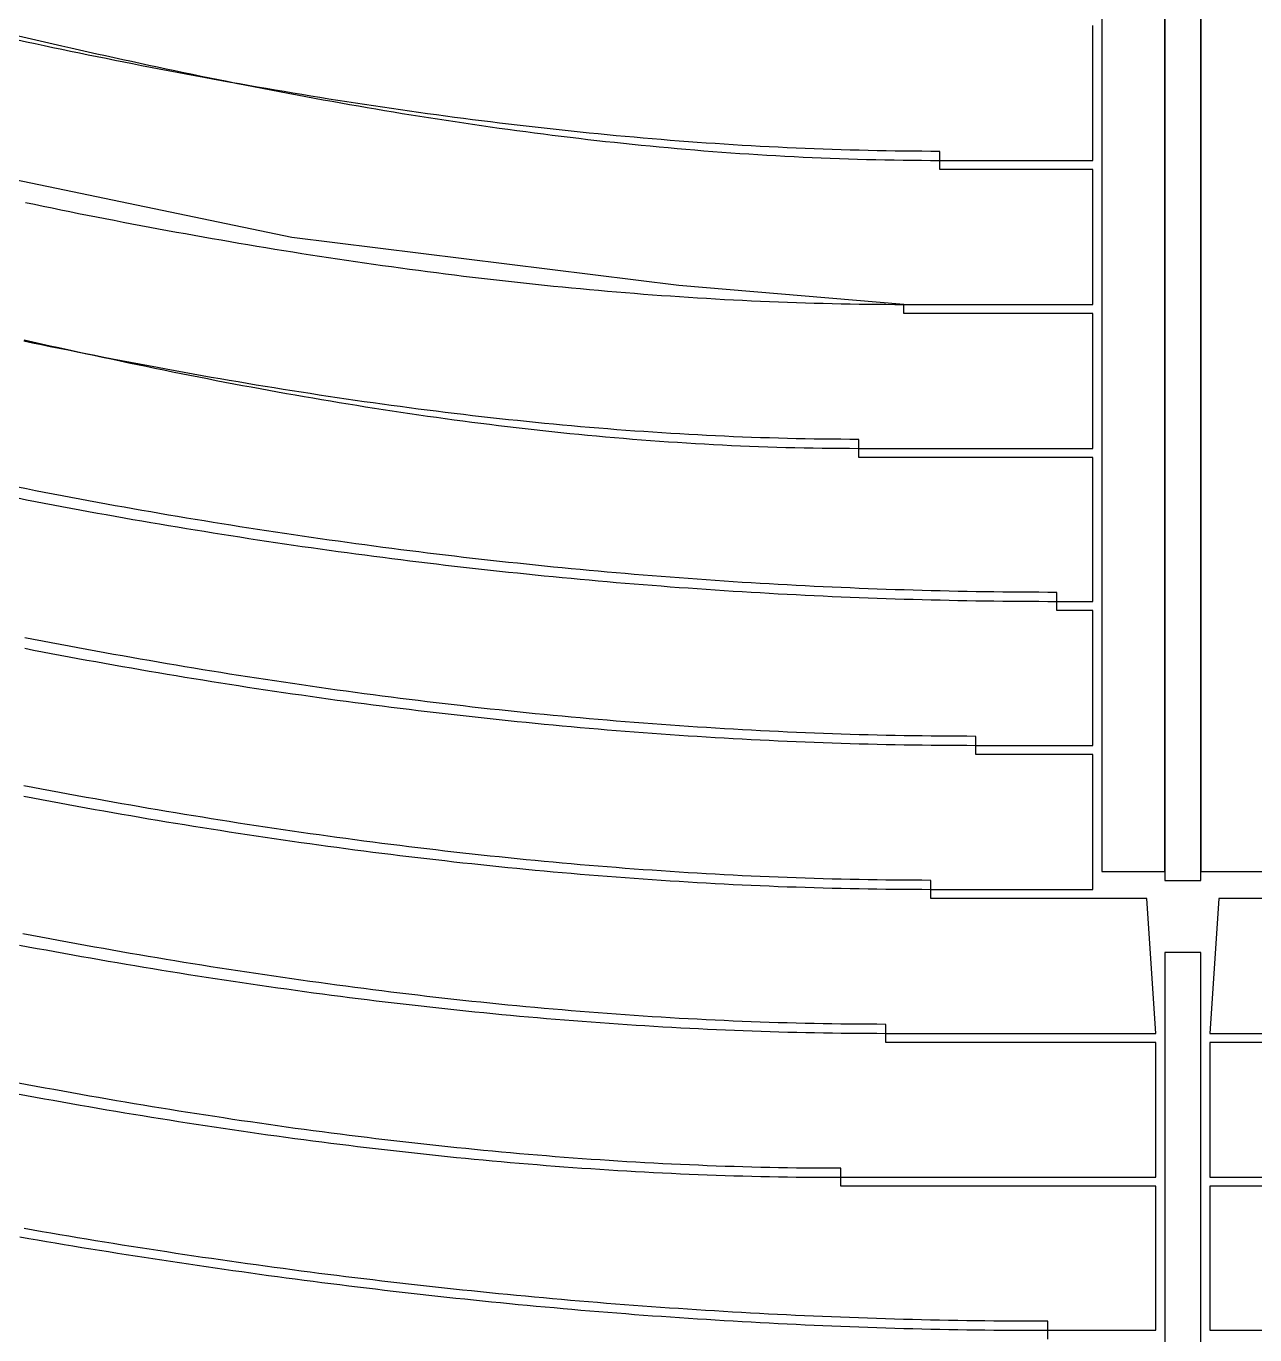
# Model space of a CAD drawing. Header units: metres. Extents: x 0 to 1224, y 0 to 792.
# Drawn here: x 504.5 to 641, y 153.5 to 298.9 of the extents above; entities that cross this region are included whole.
import ezdxf

# ---------------------------------------------------------------- set-up
doc = ezdxf.new("R2010")
doc.units = ezdxf.units.M

msp = doc.modelspace()

# ---------------------------------------------------------------- linework, layer by layer
for points in [[(631, 502), (631, 204), (635, 204), (635, 502), (631, 502)], [(624, 381), (624, 205), (631, 205), (631, 501)], [(635, 501), (635, 205), (642, 205)], [(618, 153), (618, 154), (630, 154), (630, 170), (595, 170), (595, 171), (630, 171), (630, 186), (600, 186), (600, 187), (630, 187), (629, 202), (605, 202), (605, 203), (623, 203), (623, 218), (610, 218), (610, 219), (623, 219), (623, 234), (619, 234), (619, 235), (623, 235), (623, 251), (597, 251), (597, 252), (623, 252), (623, 267), (602, 267), (602, 268), (623, 268), (623, 283), (606, 283), (606, 284), (623, 284), (623, 299)], [(503.6583, 297.8189), (504.6221, 297.5963), (505.5861, 297.3746), (506.5502, 297.1539), (507.5144, 296.9342), (508.4787, 296.7155), (509.4432, 296.4978), (510.4078, 296.2812), (511.3725, 296.0657), (512.3375, 295.8512), (513.3026, 295.6379), (514.2678, 295.4258), (515.2333, 295.2148), (516.199, 295.005), (517.1648, 294.7964), (518.1309, 294.5891), (519.0972, 294.383), (520.0637, 294.1783), (521.0305, 293.9748), (521.9975, 293.7727), (522.9648, 293.572), (523.9323, 293.3726), (524.9001, 293.1747), (525.8682, 292.9782), (526.8366, 292.7831), (527.8053, 292.5895), (528.7743, 292.3975), (529.7436, 292.2069), (530.7132, 292.0179), (531.6831, 291.8305), (532.6534, 291.6447), (533.6241, 291.4605), (534.5951, 291.278), (535.5665, 291.0971), (536.5382, 290.918), (537.5104, 290.7405), (538.4829, 290.5648), (539.4558, 290.3908), (540.4291, 290.2187), (541.4029, 290.0484), (542.3771, 289.8798), (543.3517, 289.7132), (544.3267, 289.5484), (545.3023, 289.3856), (546.2782, 289.2247), (547.2547, 289.0657), (548.2316, 288.9087), (549.209, 288.7537), (550.1869, 288.6008), (551.1653, 288.4499), (552.1442, 288.301), (553.1236, 288.1543), (554.1035, 288.0097), (555.084, 287.8672), (556.0651, 287.7269), (557.0467, 287.5888), (558.0288, 287.4529), (559.0115, 287.3192), (559.9948, 287.1878), (560.9787, 287.0587), (561.9632, 286.932), (562.9483, 286.8075), (563.934, 286.6854), (564.9203, 286.5657), (565.9073, 286.4484), (566.8949, 286.3335), (567.8831, 286.221), (568.872, 286.1111), (569.8616, 286.0036), (570.8518, 285.8987), (571.8427, 285.7963), (572.8343, 285.6965), (573.8266, 285.5993), (574.8197, 285.5047), (575.8134, 285.4127), (576.8078, 285.3234), (577.803, 285.2368), (578.7989, 285.1529), (579.7956, 285.0718), (580.793, 284.9934), (581.7912, 284.9178), (582.7902, 284.8449), (583.79, 284.775), (584.7905, 284.7079), (585.7919, 284.6436), (586.794, 284.5823), (587.797, 284.5239), (588.8008, 284.4684), (589.8054, 284.4159), (590.8109, 284.3665), (591.8172, 284.32), (592.8244, 284.2766), (593.8325, 284.2362), (594.8414, 284.199), (595.8512, 284.1648), (596.8619, 284.1338), (597.8735, 284.106), (598.8861, 284.0813), (599.8995, 284.0599), (600.9139, 284.0417), (601.9292, 284.0267), (602.9454, 284.015), (603.9626, 284.0067), (604.9808, 284.0016), (606, 284), (606, 285), (605.0055, 285.0014), (604.0107, 285.0057), (603.0156, 285.0128), (602.0202, 285.0228), (601.0245, 285.0356), (600.0285, 285.0512), (599.0322, 285.0696), (598.0357, 285.0907), (597.0389, 285.1146), (596.0419, 285.1412), (595.0446, 285.1706), (594.0471, 285.2026), (593.0494, 285.2374), (592.0515, 285.2748), (591.0534, 285.3148), (590.0551, 285.3576), (589.0566, 285.4029), (588.0579, 285.4508), (587.0591, 285.5013), (586.0602, 285.5544), (585.0611, 285.6101), (584.0618, 285.6683), (583.0625, 285.729), (582.063, 285.7922), (581.0634, 285.858), (580.0638, 285.9262), (579.064, 285.9968), (578.0642, 286.07), (577.0643, 286.1455), (576.0643, 286.2235), (575.0644, 286.3038), (574.0643, 286.3866), (573.0643, 286.4717), (572.0642, 286.5591), (571.0641, 286.6489), (570.064, 286.741), (569.064, 286.8355), (568.0639, 286.9322), (567.0639, 287.0311), (566.0639, 287.1324), (565.064, 287.2358), (564.0641, 287.3415), (563.0643, 287.4494), (562.0646, 287.5595), (561.0649, 287.6717), (560.0654, 287.7861), (559.0659, 287.9027), (558.0666, 288.0214), (557.0674, 288.1422), (556.0683, 288.265), (555.0694, 288.39), (554.0706, 288.517), (553.072, 288.6461), (552.0736, 288.7772), (551.0754, 288.9103), (550.0773, 289.0454), (549.0794, 289.1825), (548.0818, 289.3216), (547.0844, 289.4626), (546.0872, 289.6055), (545.0902, 289.7504), (544.0935, 289.8971), (543.097, 290.0458), (542.1008, 290.1963), (541.1049, 290.3486), (540.1093, 290.5028), (539.114, 290.6589), (538.1189, 290.8167), (537.1242, 290.9763), (536.1298, 291.1377), (535.1358, 291.3008), (534.1421, 291.4657), (533.1487, 291.6323), (532.1557, 291.8007), (531.1631, 291.9707), (530.1709, 292.1424), (529.179, 292.3157), (528.1876, 292.4907), (527.1965, 292.6674), (526.2059, 292.8456), (525.2157, 293.0254), (524.226, 293.2069), (523.2367, 293.3898), (522.2478, 293.5744), (521.2594, 293.7604), (520.2715, 293.948), (519.2841, 294.1371), (518.2972, 294.3277), (517.3108, 294.5197), (516.3248, 294.7132), (515.3395, 294.9081), (514.3546, 295.1045), (513.3703, 295.3022), (512.3866, 295.5014), (511.4034, 295.7019), (510.4207, 295.9037), (509.4387, 296.1069), (508.4572, 296.3115), (507.4764, 296.5173), (506.4962, 296.7244), (505.5165, 296.9329), (504.5375, 297.1425), (503.5592, 297.3534)], [(504.4335, 279.3188), (505.4148, 279.1145), (506.3967, 278.9115), (507.3793, 278.7098), (508.3625, 278.5094), (509.3463, 278.3104), (510.3308, 278.1128), (511.3158, 277.9166), (512.3015, 277.7218), (513.2877, 277.5284), (514.2745, 277.3364), (515.2619, 277.1459), (516.2498, 276.9569), (517.2383, 276.7694), (518.2272, 276.5834), (519.2167, 276.3989), (520.2067, 276.2159), (521.1972, 276.0345), (522.1881, 275.8547), (523.1795, 275.6765), (524.1714, 275.4998), (525.1637, 275.3248), (526.1565, 275.1514), (527.1496, 274.9797), (528.1432, 274.8097), (529.1372, 274.6413), (530.1316, 274.4746), (531.1263, 274.3097), (532.1214, 274.1465), (533.1169, 273.985), (534.1127, 273.8253), (535.1088, 273.6674), (536.1052, 273.5113), (537.102, 273.357), (538.099, 273.2045), (539.0963, 273.0539), (540.0939, 272.9051), (541.0918, 272.7582), (542.0899, 272.6132), (543.0883, 272.4702), (544.0868, 272.329), (545.0856, 272.1898), (546.0846, 272.0526), (547.0838, 271.9174), (548.0832, 271.7841), (549.0827, 271.6529), (550.0824, 271.5236), (551.0822, 271.3965), (552.0822, 271.2713), (553.0823, 271.1483), (554.0825, 271.0273), (555.0828, 270.9085), (556.0832, 270.7918), (557.0837, 270.6772), (558.0843, 270.5648), (559.0849, 270.4545), (560.0855, 270.3465), (561.0862, 270.2406), (562.0869, 270.137), (563.0876, 270.0356), (564.0883, 269.9364), (565.0889, 269.8396), (566.0896, 269.745), (567.0902, 269.6527), (568.0908, 269.5627), (569.0913, 269.4751), (570.0918, 269.3898), (571.0921, 269.3069), (572.0924, 269.2264), (573.0926, 269.1483), (574.0926, 269.0726), (575.0925, 268.9993), (576.0923, 268.9285), (577.0919, 268.8601), (578.0914, 268.7942), (579.0907, 268.7309), (580.0898, 268.67), (581.0887, 268.6117), (582.0874, 268.5559), (583.0859, 268.5026), (584.0841, 268.452), (585.0821, 268.404), (586.0799, 268.3585), (587.0773, 268.3157), (588.0746, 268.2755), (589.0715, 268.238), (590.0681, 268.2032), (591.0644, 268.1711), (592.0604, 268.1416), (593.056, 268.1149), (594.0513, 268.091), (595.0463, 268.0698), (596.0409, 268.0513), (597.0351, 268.0357), (598.0289, 268.0229), (599.0223, 268.0129), (600.0153, 268.0057), (601.0078, 268.0014), (602, 268), (577, 270.0895), (534, 275.4244), (468, 289.1512)], [(504.273, 264.0593), (505.2405, 263.8406), (506.2083, 263.6231), (507.1762, 263.4068), (508.1444, 263.1917), (509.1128, 262.9778), (510.0814, 262.7652), (511.0502, 262.5539), (512.0193, 262.3439), (512.9886, 262.1353), (513.9582, 261.928), (514.928, 261.7221), (515.8981, 261.5177), (516.8685, 261.3147), (517.8391, 261.1131), (518.8101, 260.9131), (519.7813, 260.7146), (520.7528, 260.5176), (521.7247, 260.3222), (522.6968, 260.1284), (523.6693, 259.9362), (524.6421, 259.7457), (525.6152, 259.5568), (526.5886, 259.3696), (527.5625, 259.1842), (528.5366, 259.0005), (529.5111, 258.8186), (530.486, 258.6385), (531.4613, 258.4602), (532.437, 258.2838), (533.413, 258.1092), (534.3894, 257.9366), (535.3663, 257.7658), (536.3435, 257.597), (537.3212, 257.4302), (538.2992, 257.2654), (539.2778, 257.1027), (540.2567, 256.942), (541.2361, 256.7833), (542.2159, 256.6268), (543.1962, 256.4724), (544.177, 256.3201), (545.1582, 256.1701), (546.1399, 256.0222), (547.1221, 255.8766), (548.1048, 255.7332), (549.088, 255.5921), (550.0717, 255.4533), (551.0559, 255.3169), (552.0406, 255.1828), (553.0258, 255.0511), (554.0116, 254.9218), (554.9979, 254.7949), (555.9847, 254.6705), (556.9722, 254.5486), (557.9601, 254.4292), (558.9487, 254.3123), (559.9378, 254.198), (560.9274, 254.0862), (561.9177, 253.9771), (562.9086, 253.8706), (563.9, 253.7668), (564.8921, 253.6657), (565.8848, 253.5673), (566.8781, 253.4716), (567.872, 253.3787), (568.8666, 253.2885), (569.8618, 253.2012), (570.8577, 253.1167), (571.8542, 253.0351), (572.8514, 252.9564), (573.8492, 252.8806), (574.8477, 252.8077), (575.8469, 252.7378), (576.8468, 252.6709), (577.8474, 252.607), (578.8487, 252.5462), (579.8507, 252.4884), (580.8534, 252.4337), (581.8569, 252.3821), (582.861, 252.3337), (583.866, 252.2884), (584.8716, 252.2464), (585.878, 252.2075), (586.8852, 252.1719), (587.8931, 252.1396), (588.9018, 252.1105), (589.9113, 252.0848), (590.9215, 252.0625), (591.9326, 252.0435), (592.9444, 252.0279), (593.9571, 252.0157), (594.9705, 252.007), (595.9848, 252.0017), (597, 252), (597, 253), (596.0101, 253.0015), (595.0196, 253.0062), (594.0285, 253.0139), (593.0368, 253.0247), (592.0446, 253.0386), (591.0519, 253.0555), (590.0587, 253.0754), (589.0649, 253.0983), (588.0706, 253.1241), (587.0759, 253.1529), (586.0807, 253.1846), (585.085, 253.2193), (584.0889, 253.2568), (583.0924, 253.2972), (582.0954, 253.3405), (581.0981, 253.3865), (580.1004, 253.4354), (579.1023, 253.4871), (578.1038, 253.5416), (577.105, 253.5988), (576.1059, 253.6588), (575.1065, 253.7215), (574.1067, 253.7868), (573.1067, 253.8549), (572.1064, 253.9256), (571.1059, 253.9989), (570.1051, 254.0749), (569.1041, 254.1535), (568.1029, 254.2346), (567.1014, 254.3183), (566.0998, 254.4046), (565.098, 254.4933), (564.0961, 254.5846), (563.094, 254.6784), (562.0918, 254.7746), (561.0894, 254.8733), (560.087, 254.9743), (559.0845, 255.0778), (558.0819, 255.1837), (557.0792, 255.292), (556.0765, 255.4026), (555.0738, 255.5155), (554.071, 255.6307), (553.0682, 255.7482), (552.0655, 255.868), (551.0628, 255.9901), (550.0601, 256.1144), (549.0575, 256.2408), (548.0549, 256.3695), (547.0524, 256.5004), (546.05, 256.6334), (545.0478, 256.7685), (544.0456, 256.9058), (543.0436, 257.0451), (542.0417, 257.1865), (541.04, 257.33), (540.0385, 257.4755), (539.0372, 257.6231), (538.0361, 257.7726), (537.0352, 257.9241), (536.0345, 258.0776), (535.0341, 258.233), (534.0339, 258.3903), (533.0341, 258.5496), (532.0345, 258.7107), (531.0352, 258.8737), (530.0363, 259.0385), (529.0377, 259.2051), (528.0394, 259.3736), (527.0415, 259.5438), (526.044, 259.7158), (525.0469, 259.8896), (524.0501, 260.065), (523.0538, 260.2422), (522.0579, 260.4211), (521.0625, 260.6016), (520.0675, 260.7838), (519.0731, 260.9676), (518.0791, 261.1531), (517.0856, 261.3401), (516.0926, 261.5287), (515.1001, 261.7188), (514.1082, 261.9105), (513.1169, 262.1036), (512.1261, 262.2983), (511.1359, 262.4945), (510.1464, 262.6921), (509.1574, 262.8911), (508.1691, 263.0916), (507.1814, 263.2934), (506.1943, 263.4967), (505.208, 263.7013), (504.2223, 263.9072)], [(503.56, 246.4899), (504.5425, 246.2977), (505.5255, 246.1071), (506.5089, 245.918), (507.4927, 245.7304), (508.4769, 245.5444), (509.4614, 245.3599), (510.4463, 245.177), (511.4316, 244.9956), (512.4173, 244.8158), (513.4033, 244.6375), (514.3897, 244.4607), (515.3765, 244.2856), (516.3635, 244.1119), (517.351, 243.9399), (518.3388, 243.7694), (519.3269, 243.6004), (520.3153, 243.433), (521.3041, 243.2672), (522.2931, 243.103), (523.2825, 242.9403), (524.2722, 242.7792), (525.2623, 242.6197), (526.2526, 242.4618), (527.2432, 242.3054), (528.2341, 242.1507), (529.2253, 241.9975), (530.2167, 241.8459), (531.2085, 241.6959), (532.2005, 241.5475), (533.1928, 241.4007), (534.1853, 241.2555), (535.1781, 241.1119), (536.1712, 240.9699), (537.1645, 240.8295), (538.158, 240.6907), (539.1518, 240.5535), (540.1458, 240.4179), (541.1401, 240.284), (542.1345, 240.1516), (543.1292, 240.0209), (544.1241, 239.8918), (545.1192, 239.7643), (546.1145, 239.6385), (547.1101, 239.5143), (548.1058, 239.3917), (549.1017, 239.2707), (550.0977, 239.1514), (551.094, 239.0337), (552.0905, 238.9177), (553.0871, 238.8033), (554.0838, 238.6905), (555.0808, 238.5794), (556.0779, 238.47), (557.0751, 238.3622), (558.0725, 238.256), (559.07, 238.1515), (560.0677, 238.0487), (561.0655, 237.9475), (562.0635, 237.848), (563.0615, 237.7501), (564.0597, 237.654), (565.058, 237.5595), (566.0564, 237.4666), (567.0549, 237.3755), (568.0535, 237.286), (569.0521, 237.1982), (570.0509, 237.112), (571.0498, 237.0276), (572.0487, 236.9448), (573.0477, 236.8638), (574.0468, 236.7844), (575.046, 236.7067), (576.0452, 236.6307), (577.0445, 236.5564), (578.0438, 236.4838), (579.0431, 236.413), (580.0425, 236.3438), (581.042, 236.2763), (582.0415, 236.2105), (583.041, 236.1465), (584.0405, 236.0841), (585.04, 236.0235), (586.0396, 235.9646), (587.0391, 235.9074), (588.0387, 235.852), (589.0382, 235.7982), (590.0378, 235.7462), (591.0373, 235.6959), (592.0368, 235.6474), (593.0363, 235.6006), (594.0358, 235.5555), (595.0352, 235.5122), (596.0347, 235.4706), (597.034, 235.4307), (598.0333, 235.3926), (599.0326, 235.3563), (600.0318, 235.3217), (601.031, 235.2888), (602.0301, 235.2577), (603.0291, 235.2284), (604.028, 235.2008), (605.0269, 235.175), (606.0257, 235.151), (607.0243, 235.1287), (608.0229, 235.1082), (609.0214, 235.0894), (610.0198, 235.0724), (611.0181, 235.0573), (612.0163, 235.0438), (613.0144, 235.0322), (614.0123, 235.0224), (615.0101, 235.0143), (616.0078, 235.008), (617.0053, 235.0035), (618.0027, 235.0008), (619, 235), (619, 236), (618.0033, 236.0009), (617.0065, 236.0036), (616.0095, 236.0083), (615.0123, 236.0147), (614.015, 236.023), (613.0175, 236.0332), (612.0199, 236.0451), (611.0221, 236.0589), (610.0242, 236.0745), (609.0262, 236.092), (608.028, 236.1113), (607.0298, 236.1323), (606.0314, 236.1552), (605.0329, 236.18), (604.0343, 236.2065), (603.0356, 236.2348), (602.0368, 236.2649), (601.0379, 236.2969), (600.0389, 236.3306), (599.0398, 236.3661), (598.0407, 236.4035), (597.0415, 236.4426), (596.0423, 236.4835), (595.043, 236.5261), (594.0436, 236.5706), (593.0442, 236.6168), (592.0447, 236.6648), (591.0453, 236.7146), (590.0457, 236.7661), (589.0462, 236.8194), (588.0466, 236.8745), (587.0471, 236.9313), (586.0475, 236.9899), (585.0479, 237.0503), (584.0483, 237.1123), (583.0487, 237.1762), (582.0491, 237.2418), (581.0496, 237.3091), (580.05, 237.3781), (579.0505, 237.4489), (578.0511, 237.5215), (577.0516, 237.5957), (576.0522, 237.6717), (575.0529, 237.7494), (574.0536, 237.8288), (573.0544, 237.91), (572.0552, 237.9928), (571.0561, 238.0774), (570.0571, 238.1637), (569.0581, 238.2517), (568.0593, 238.3413), (567.0605, 238.4327), (566.0618, 238.5258), (565.0632, 238.6206), (564.0648, 238.7171), (563.0664, 238.8152), (562.0682, 238.9151), (561.0701, 239.0166), (560.0721, 239.1198), (559.0742, 239.2247), (558.0765, 239.3312), (557.0789, 239.4394), (556.0815, 239.5493), (555.0843, 239.6609), (554.0871, 239.7741), (553.0902, 239.889), (552.0934, 240.0055), (551.0968, 240.1237), (550.1004, 240.2435), (549.1042, 240.365), (548.1081, 240.4881), (547.1123, 240.6129), (546.1166, 240.7393), (545.1212, 240.8673), (544.126, 240.997), (543.131, 241.1283), (542.1362, 241.2612), (541.1416, 241.3957), (540.1473, 241.5319), (539.1532, 241.6697), (538.1593, 241.8091), (537.1657, 241.9501), (536.1724, 242.0927), (535.1793, 242.2369), (534.1865, 242.3827), (533.194, 242.5301), (532.2017, 242.6791), (531.2097, 242.8298), (530.218, 242.982), (529.2266, 243.1357), (528.2355, 243.2911), (527.2446, 243.4481), (526.2541, 243.6066), (525.2639, 243.7667), (524.2741, 243.9284), (523.2845, 244.0916), (522.2953, 244.2565), (521.3064, 244.4228), (520.3178, 244.5908), (519.3296, 244.7603), (518.3418, 244.9313), (517.3542, 245.1039), (516.3671, 245.2781), (515.3803, 245.4538), (514.3939, 245.631), (513.4079, 245.8098), (512.4222, 245.9901), (511.4369, 246.172), (510.4521, 246.3554), (509.4676, 246.5403), (508.4835, 246.7267), (507.4998, 246.9147), (506.5166, 247.1042), (505.5337, 247.2952), (504.5513, 247.4877), (503.5693, 247.6817)], [(504.3341, 229.7791), (505.3195, 229.5892), (506.3054, 229.4007), (507.2917, 229.2137), (508.2785, 229.0281), (509.2658, 228.844), (510.2535, 228.6614), (511.2417, 228.4803), (512.2303, 228.3006), (513.2194, 228.1225), (514.2088, 227.9458), (515.1987, 227.7706), (516.1889, 227.597), (517.1796, 227.4249), (518.1707, 227.2543), (519.1621, 227.0852), (520.1539, 226.9177), (521.1461, 226.7517), (522.1386, 226.5872), (523.1315, 226.4244), (524.1247, 226.2631), (525.1183, 226.1033), (526.1122, 225.9452), (527.1064, 225.7886), (528.101, 225.6337), (529.0958, 225.4803), (530.0909, 225.3285), (531.0864, 225.1784), (532.0821, 225.0299), (533.0781, 224.883), (534.0743, 224.7377), (535.0708, 224.5941), (536.0676, 224.4521), (537.0646, 224.3118), (538.0619, 224.1732), (539.0593, 224.0362), (540.057, 223.9009), (541.055, 223.7673), (542.0531, 223.6353), (543.0514, 223.5051), (544.0499, 223.3765), (545.0487, 223.2497), (546.0475, 223.1246), (547.0466, 223.0012), (548.0458, 222.8796), (549.0452, 222.7597), (550.0447, 222.6415), (551.0444, 222.5251), (552.0442, 222.4104), (553.0441, 222.2975), (554.0441, 222.1864), (555.0442, 222.077), (556.0445, 221.9694), (557.0448, 221.8637), (558.0453, 221.7597), (559.0458, 221.6575), (560.0463, 221.5572), (561.047, 221.4586), (562.0477, 221.3619), (563.0484, 221.267), (564.0492, 221.174), (565.0501, 221.0828), (566.0509, 220.9934), (567.0518, 220.9059), (568.0527, 220.8203), (569.0535, 220.7366), (570.0544, 220.6547), (571.0553, 220.5747), (572.0561, 220.4967), (573.057, 220.4205), (574.0578, 220.3462), (575.0585, 220.2738), (576.0592, 220.2034), (577.0599, 220.1349), (578.0604, 220.0683), (579.0609, 220.0037), (580.0614, 219.941), (581.0617, 219.8802), (582.062, 219.8215), (583.0621, 219.7647), (584.0622, 219.7098), (585.0621, 219.657), (586.0619, 219.6061), (587.0615, 219.5573), (588.0611, 219.5104), (589.0604, 219.4656), (590.0597, 219.4227), (591.0587, 219.3819), (592.0576, 219.3431), (593.0563, 219.3064), (594.0548, 219.2717), (595.0532, 219.239), (596.0513, 219.2084), (597.0492, 219.1799), (598.0469, 219.1535), (599.0444, 219.1291), (600.0417, 219.1068), (601.0387, 219.0866), (602.0355, 219.0685), (603.032, 219.0525), (604.0283, 219.0386), (605.0243, 219.0268), (606.02, 219.0172), (607.0154, 219.0096), (608.0106, 219.0043), (609.0054, 219.001), (610, 219), (610, 220), (609.0061, 220.0011), (608.012, 220.0044), (607.0175, 220.0099), (606.0227, 220.0176), (605.0276, 220.0275), (604.0321, 220.0396), (603.0364, 220.0539), (602.0404, 220.0703), (601.0441, 220.0889), (600.0475, 220.1097), (599.0506, 220.1326), (598.0535, 220.1576), (597.0561, 220.1848), (596.0585, 220.2141), (595.0607, 220.2454), (594.0627, 220.2789), (593.0644, 220.3145), (592.0659, 220.3522), (591.0672, 220.392), (590.0683, 220.4339), (589.0692, 220.4778), (588.07, 220.5238), (587.0706, 220.5718), (586.071, 220.6219), (585.0713, 220.674), (584.0714, 220.7281), (583.0714, 220.7843), (582.0713, 220.8425), (581.071, 220.9026), (580.0707, 220.9648), (579.0702, 221.029), (578.0696, 221.0952), (577.069, 221.1633), (576.0682, 221.2334), (575.0674, 221.3055), (574.0666, 221.3795), (573.0657, 221.4555), (572.0647, 221.5334), (571.0637, 221.6133), (570.0627, 221.695), (569.0616, 221.7787), (568.0606, 221.8643), (567.0595, 221.9518), (566.0584, 222.0412), (565.0574, 222.1325), (564.0563, 222.2256), (563.0553, 222.3206), (562.0543, 222.4175), (561.0534, 222.5162), (560.0525, 222.6168), (559.0517, 222.7193), (558.051, 222.8235), (557.0503, 222.9296), (556.0497, 223.0375), (555.0492, 223.1472), (554.0488, 223.2587), (553.0485, 223.372), (552.0483, 223.4871), (551.0483, 223.604), (550.0484, 223.7226), (549.0486, 223.8431), (548.049, 223.9652), (547.0495, 224.0891), (546.0502, 224.2148), (545.0511, 224.3422), (544.0522, 224.4713), (543.0534, 224.6021), (542.0549, 224.7347), (541.0565, 224.8689), (540.0584, 225.0049), (539.0605, 225.1425), (538.0628, 225.2818), (537.0654, 225.4228), (536.0682, 225.5654), (535.0713, 225.7097), (534.0746, 225.8557), (533.0783, 226.0033), (532.0821, 226.1525), (531.0863, 226.3034), (530.0908, 226.4559), (529.0956, 226.61), (528.1007, 226.7657), (527.1061, 226.923), (526.1118, 227.0818), (525.1179, 227.2423), (524.1244, 227.4043), (523.1311, 227.5679), (522.1383, 227.7331), (521.1458, 227.8998), (520.1537, 228.0681), (519.162, 228.2379), (518.1707, 228.4092), (517.1797, 228.582), (516.1892, 228.7564), (515.1991, 228.9323), (514.2095, 229.1096), (513.2202, 229.2885), (512.2315, 229.4688), (511.2431, 229.6506), (510.2553, 229.8339), (509.2679, 230.0186), (508.2809, 230.2048), (507.2945, 230.3924), (506.3086, 230.5815), (505.3231, 230.772), (504.3382, 230.9639)], [(504.2348, 213.3384), (505.223, 213.1515), (506.2116, 212.966), (507.2007, 212.7818), (508.1901, 212.5991), (509.18, 212.4177), (510.1702, 212.2377), (511.1609, 212.0591), (512.1519, 211.882), (513.1433, 211.7062), (514.135, 211.5319), (515.1272, 211.3591), (516.1196, 211.1877), (517.1124, 211.0178), (518.1056, 210.8493), (519.0991, 210.6824), (520.0929, 210.5169), (521.087, 210.353), (522.0814, 210.1905), (523.0762, 210.0296), (524.0712, 209.8703), (525.0665, 209.7124), (526.0621, 209.5562), (527.058, 209.4015), (528.0541, 209.2484), (529.0505, 209.0969), (530.0471, 208.947), (531.044, 208.7986), (532.0412, 208.652), (533.0385, 208.5069), (534.0361, 208.3635), (535.0339, 208.2217), (536.032, 208.0816), (537.0302, 207.9432), (538.0286, 207.8064), (539.0272, 207.6713), (540.026, 207.5379), (541.025, 207.4063), (542.0241, 207.2763), (543.0234, 207.1481), (544.0228, 207.0217), (545.0224, 206.897), (546.0222, 206.774), (547.022, 206.6528), (548.022, 206.5334), (549.0221, 206.4158), (550.0224, 206.3), (551.0227, 206.186), (552.0231, 206.0738), (553.0236, 205.9635), (554.0242, 205.8549), (555.0249, 205.7483), (556.0257, 205.6435), (557.0265, 205.5406), (558.0273, 205.4395), (559.0282, 205.3404), (560.0292, 205.2432), (561.0302, 205.1478), (562.0312, 205.0544), (563.0322, 204.9629), (564.0333, 204.8734), (565.0343, 204.7858), (566.0354, 204.7002), (567.0364, 204.6166), (568.0374, 204.5349), (569.0384, 204.4552), (570.0394, 204.3776), (571.0403, 204.3019), (572.0412, 204.2283), (573.0421, 204.1567), (574.0429, 204.0872), (575.0436, 204.0197), (576.0442, 203.9542), (577.0448, 203.8909), (578.0453, 203.8296), (579.0457, 203.7704), (580.046, 203.7133), (581.0461, 203.6584), (582.0462, 203.6055), (583.0462, 203.5548), (584.046, 203.5063), (585.0457, 203.4599), (586.0452, 203.4157), (587.0446, 203.3736), (588.0438, 203.3337), (589.0429, 203.296), (590.0418, 203.2606), (591.0405, 203.2273), (592.039, 203.1963), (593.0374, 203.1675), (594.0355, 203.1409), (595.0335, 203.1166), (596.0312, 203.0946), (597.0287, 203.0748), (598.026, 203.0574), (599.023, 203.0422), (600.0198, 203.0293), (601.0164, 203.0188), (602.0127, 203.0106), (603.0087, 203.0047), (604.0045, 203.0011), (605, 203), (605, 204), (604.0052, 204.0012), (603.0102, 204.0048), (602.0149, 204.0108), (601.0192, 204.0193), (600.0233, 204.0301), (599.0271, 204.0433), (598.0307, 204.0589), (597.0339, 204.0768), (596.0369, 204.097), (595.0397, 204.1196), (594.0422, 204.1445), (593.0444, 204.1718), (592.0465, 204.2013), (591.0483, 204.2331), (590.0499, 204.2672), (589.0513, 204.3035), (588.0525, 204.3421), (587.0535, 204.383), (586.0544, 204.4261), (585.055, 204.4714), (584.0555, 204.5189), (583.0559, 204.5686), (582.056, 204.6205), (581.0561, 204.6746), (580.056, 204.7308), (579.0558, 204.7892), (578.0554, 204.8498), (577.055, 204.9125), (576.0544, 204.9773), (575.0537, 205.0442), (574.053, 205.1132), (573.0521, 205.1843), (572.0512, 205.2575), (571.0503, 205.3328), (570.0492, 205.4101), (569.0481, 205.4895), (568.047, 205.5709), (567.0459, 205.6543), (566.0447, 205.7398), (565.0434, 205.8272), (564.0422, 205.9167), (563.041, 206.0081), (562.0398, 206.1015), (561.0385, 206.1968), (560.0373, 206.2941), (559.0362, 206.3933), (558.035, 206.4945), (557.0339, 206.5976), (556.0329, 206.7026), (555.0319, 206.8094), (554.0309, 206.9182), (553.0301, 207.0288), (552.0293, 207.1413), (551.0286, 207.2557), (550.028, 207.3718), (549.0275, 207.4899), (548.0271, 207.6097), (547.0269, 207.7313), (546.0267, 207.8547), (545.0267, 207.98), (544.0268, 208.1069), (543.0271, 208.2357), (542.0275, 208.3662), (541.0281, 208.4984), (540.0289, 208.6324), (539.0299, 208.7681), (538.031, 208.9055), (537.0323, 209.0446), (536.0339, 209.1853), (535.0356, 209.3278), (534.0376, 209.4719), (533.0397, 209.6177), (532.0422, 209.7651), (531.0448, 209.9141), (530.0477, 210.0648), (529.0509, 210.2171), (528.0543, 210.3709), (527.058, 210.5264), (526.062, 210.6834), (525.0663, 210.842), (524.0708, 211.0022), (523.0757, 211.1639), (522.0809, 211.3271), (521.0863, 211.4918), (520.0922, 211.6581), (519.0983, 211.8259), (518.1048, 211.9951), (517.1116, 212.1658), (516.1188, 212.338), (515.1264, 212.5117), (514.1343, 212.6868), (513.1426, 212.8633), (512.1513, 213.0413), (511.1604, 213.2206), (510.1699, 213.4014), (509.1798, 213.5836), (508.1901, 213.7671), (507.2008, 213.952), (506.212, 214.1383), (505.2236, 214.3259), (504.2357, 214.5148)], [(661, 202), (637, 202), (636, 187), (666, 187)], [(503.7497, 196.8116), (504.7346, 196.6271), (505.7199, 196.4441), (506.7056, 196.2624), (507.6918, 196.0821), (508.6783, 195.9033), (509.6652, 195.7258), (510.6525, 195.5499), (511.6402, 195.3754), (512.6282, 195.2023), (513.6166, 195.0307), (514.6053, 194.8607), (515.5944, 194.6921), (516.5838, 194.525), (517.5735, 194.3594), (518.5635, 194.1954), (519.5538, 194.0329), (520.5445, 193.872), (521.5354, 193.7127), (522.5265, 193.5549), (523.518, 193.3987), (524.5097, 193.2441), (525.5017, 193.0911), (526.4939, 192.9397), (527.4863, 192.79), (528.479, 192.6419), (529.4718, 192.4954), (530.4649, 192.3506), (531.4582, 192.2075), (532.4517, 192.0661), (533.4454, 191.9264), (534.4392, 191.7883), (535.4332, 191.652), (536.4274, 191.5174), (537.4217, 191.3846), (538.4162, 191.2535), (539.4108, 191.1242), (540.4055, 190.9966), (541.4003, 190.8709), (542.3953, 190.7469), (543.3903, 190.6247), (544.3855, 190.5044), (545.3807, 190.3858), (546.376, 190.2691), (547.3714, 190.1543), (548.3668, 190.0413), (549.3623, 189.9302), (550.3578, 189.821), (551.3533, 189.7136), (552.3489, 189.6082), (553.3445, 189.5047), (554.3401, 189.4031), (555.3357, 189.3034), (556.3312, 189.2057), (557.3268, 189.1099), (558.3223, 189.0162), (559.3179, 188.9244), (560.3133, 188.8345), (561.3087, 188.7467), (562.3041, 188.6609), (563.2994, 188.5772), (564.2946, 188.4954), (565.2897, 188.4157), (566.2847, 188.3381), (567.2796, 188.2625), (568.2745, 188.189), (569.2692, 188.1176), (570.2637, 188.0483), (571.2582, 187.9811), (572.2524, 187.916), (573.2466, 187.8531), (574.2406, 187.7923), (575.2344, 187.7337), (576.228, 187.6772), (577.2214, 187.6229), (578.2147, 187.5708), (579.2077, 187.5209), (580.2006, 187.4732), (581.1932, 187.4277), (582.1856, 187.3844), (583.1777, 187.3434), (584.1696, 187.3047), (585.1613, 187.2682), (586.1527, 187.234), (587.1438, 187.202), (588.1346, 187.1724), (589.1252, 187.1451), (590.1155, 187.1201), (591.1054, 187.0974), (592.0951, 187.0771), (593.0844, 187.0591), (594.0734, 187.0435), (595.062, 187.0302), (596.0503, 187.0193), (597.0383, 187.0109), (598.0259, 187.0048), (599.0131, 187.0012), (600, 187), (600, 188), (599.0047, 188.0013), (598.0091, 188.0052), (597.0133, 188.0117), (596.0172, 188.0208), (595.0207, 188.0325), (594.024, 188.0468), (593.0271, 188.0635), (592.0299, 188.0829), (591.0324, 188.1047), (590.0347, 188.129), (589.0367, 188.1559), (588.0386, 188.1852), (587.0402, 188.2169), (586.0416, 188.2511), (585.0427, 188.2878), (584.0437, 188.3268), (583.0445, 188.3683), (582.0451, 188.4121), (581.0456, 188.4584), (580.0458, 188.5069), (579.0459, 188.5579), (578.0459, 188.6111), (577.0457, 188.6667), (576.0454, 188.7246), (575.0449, 188.7848), (574.0443, 188.8473), (573.0436, 188.912), (572.0428, 188.979), (571.0419, 189.0482), (570.0409, 189.1196), (569.0398, 189.1933), (568.0386, 189.2691), (567.0374, 189.3471), (566.0361, 189.4273), (565.0347, 189.5096), (564.0333, 189.5941), (563.0319, 189.6807), (562.0304, 189.7694), (561.0289, 189.8602), (560.0274, 189.9531), (559.0258, 190.048), (558.0243, 190.145), (557.0227, 190.2441), (556.0212, 190.3451), (555.0197, 190.4482), (554.0182, 190.5533), (553.0168, 190.6604), (552.0154, 190.7694), (551.014, 190.8804), (550.0127, 190.9933), (549.0115, 191.1081), (548.0103, 191.2249), (547.0092, 191.3436), (546.0082, 191.4641), (545.0073, 191.5865), (544.0065, 191.7108), (543.0058, 191.8369), (542.0053, 191.9649), (541.0048, 192.0946), (540.0045, 192.2262), (539.0043, 192.3595), (538.0043, 192.4947), (537.0044, 192.6315), (536.0047, 192.7702), (535.0051, 192.9105), (534.0057, 193.0526), (533.0065, 193.1964), (532.0075, 193.3418), (531.0087, 193.489), (530.0101, 193.6378), (529.0118, 193.7882), (528.0136, 193.9403), (527.0157, 194.094), (526.018, 194.2493), (525.0205, 194.4062), (524.0233, 194.5647), (523.0264, 194.7247), (522.0297, 194.8863), (521.0333, 195.0494), (520.0372, 195.214), (519.0413, 195.3802), (518.0458, 195.5478), (517.0506, 195.7169), (516.0557, 195.8875), (515.0611, 196.0595), (514.0668, 196.233), (513.0728, 196.4079), (512.0792, 196.5842), (511.086, 196.7619), (510.0931, 196.9409), (509.1006, 197.1214), (508.1084, 197.3031), (507.1166, 197.4863), (506.1252, 197.6707), (505.1342, 197.8565), (504.1436, 198.0435)], [(631, 196), (631, 131), (635, 131), (635, 196), (631, 196)], [(666, 186), (636, 186), (636, 171), (671, 171)], [(503.5509, 180.2787), (504.5402, 180.0959), (505.5298, 179.9145), (506.5198, 179.7345), (507.5101, 179.556), (508.5008, 179.3789), (509.4918, 179.2033), (510.4831, 179.0292), (511.4748, 178.8566), (512.4667, 178.6854), (513.4589, 178.5158), (514.4515, 178.3477), (515.4442, 178.1812), (516.4373, 178.0162), (517.4306, 177.8528), (518.4242, 177.6909), (519.418, 177.5307), (520.4121, 177.3721), (521.4064, 177.2151), (522.4009, 177.0597), (523.3956, 176.906), (524.3905, 176.7539), (525.3856, 176.6035), (526.3808, 176.4548), (527.3763, 176.3077), (528.3719, 176.1624), (529.3677, 176.0188), (530.3636, 175.877), (531.3596, 175.7369), (532.3558, 175.5986), (533.3521, 175.462), (534.3486, 175.3272), (535.3451, 175.1943), (536.3417, 175.0631), (537.3384, 174.9338), (538.3352, 174.8063), (539.3321, 174.6806), (540.329, 174.5569), (541.3259, 174.435), (542.323, 174.315), (543.32, 174.1969), (544.3171, 174.0807), (545.3142, 173.9664), (546.3113, 173.8541), (547.3084, 173.7438), (548.3055, 173.6354), (549.3025, 173.529), (550.2996, 173.4246), (551.2966, 173.3222), (552.2936, 173.2218), (553.2905, 173.1235), (554.2874, 173.0272), (555.2841, 172.9329), (556.2809, 172.8407), (557.2775, 172.7507), (558.274, 172.6627), (559.2705, 172.5768), (560.2668, 172.493), (561.263, 172.4114), (562.259, 172.332), (563.255, 172.2547), (564.2508, 172.1795), (565.2464, 172.1066), (566.2418, 172.0359), (567.2371, 171.9673), (568.2322, 171.901), (569.2272, 171.837), (570.2219, 171.7752), (571.2164, 171.7156), (572.2107, 171.6584), (573.2048, 171.6034), (574.1986, 171.5507), (575.1922, 171.5004), (576.1855, 171.4524), (577.1786, 171.4067), (578.1714, 171.3634), (579.164, 171.3224), (580.1562, 171.2839), (581.1482, 171.2477), (582.1399, 171.2139), (583.1312, 171.1826), (584.1222, 171.1537), (585.1129, 171.1272), (586.1033, 171.1032), (587.0933, 171.0817), (588.083, 171.0626), (589.0723, 171.0461), (590.0612, 171.032), (591.0497, 171.0205), (592.0379, 171.0115), (593.0257, 171.0051), (594.013, 171.0012), (595, 171), (595, 172), (594.0143, 172.0013), (593.0281, 172.0053), (592.0416, 172.012), (591.0546, 172.0213), (590.0672, 172.0332), (589.0794, 172.0477), (588.0912, 172.0648), (587.1026, 172.0846), (586.1136, 172.1068), (585.1243, 172.1317), (584.1346, 172.159), (583.1445, 172.1889), (582.1541, 172.2213), (581.1634, 172.2562), (580.1724, 172.2936), (579.181, 172.3334), (578.1894, 172.3757), (577.1974, 172.4205), (576.2052, 172.4676), (575.2127, 172.5172), (574.2199, 172.5691), (573.2269, 172.6234), (572.2336, 172.6801), (571.2401, 172.7392), (570.2464, 172.8006), (569.2524, 172.8643), (568.2582, 172.9303), (567.2639, 172.9986), (566.2693, 173.0691), (565.2746, 173.142), (564.2796, 173.2171), (563.2846, 173.2944), (562.2893, 173.3739), (561.294, 173.4557), (560.2984, 173.5396), (559.3028, 173.6257), (558.307, 173.714), (557.3112, 173.8044), (556.3152, 173.8969), (555.3192, 173.9916), (554.323, 174.0884), (553.3269, 174.1873), (552.3306, 174.2882), (551.3343, 174.3912), (550.3379, 174.4962), (549.3415, 174.6033), (548.3451, 174.7124), (547.3487, 174.8235), (546.3523, 174.9366), (545.3559, 175.0516), (544.3595, 175.1686), (543.3631, 175.2876), (542.3667, 175.4085), (541.3704, 175.5313), (540.3742, 175.656), (539.378, 175.7826), (538.3818, 175.9111), (537.3858, 176.0414), (536.3898, 176.1735), (535.394, 176.3075), (534.3982, 176.4433), (533.4026, 176.5809), (532.4071, 176.7203), (531.4117, 176.8615), (530.4165, 177.0044), (529.4214, 177.1491), (528.4265, 177.2955), (527.4317, 177.4436), (526.4372, 177.5934), (525.4428, 177.7448), (524.4486, 177.898), (523.4547, 178.0528), (522.4609, 178.2093), (521.4674, 178.3673), (520.4741, 178.527), (519.4811, 178.6883), (518.4884, 178.8512), (517.4959, 179.0156), (516.5036, 179.1816), (515.5117, 179.3491), (514.52, 179.5182), (513.5287, 179.6887), (512.5376, 179.8608), (511.5469, 180.0343), (510.5566, 180.2093), (509.5665, 180.3858), (508.5768, 180.5637), (507.5875, 180.743), (506.5985, 180.9237), (505.6099, 181.1059), (504.6217, 181.2894), (503.6339, 181.4742)], [(671, 170), (636, 170), (636, 154), (648, 154)], [(503.7928, 164.3814), (504.7772, 164.212), (505.7618, 164.0437), (506.7466, 163.8767), (507.7315, 163.7109), (508.7166, 163.5463), (509.7019, 163.383), (510.6873, 163.2209), (511.673, 163.06), (512.6588, 162.9003), (513.6448, 162.742), (514.6309, 162.5848), (515.6173, 162.4289), (516.6038, 162.2743), (517.5904, 162.121), (518.5773, 161.9689), (519.5643, 161.8181), (520.5515, 161.6686), (521.5388, 161.5204), (522.5263, 161.3734), (523.514, 161.2278), (524.5018, 161.0834), (525.4898, 160.9404), (526.478, 160.7986), (527.4663, 160.6582), (528.4548, 160.5191), (529.4435, 160.3813), (530.4323, 160.2449), (531.4213, 160.1098), (532.4105, 159.976), (533.3998, 159.8436), (534.3892, 159.7125), (535.3788, 159.5827), (536.3686, 159.4544), (537.3585, 159.3274), (538.3486, 159.2017), (539.3389, 159.0774), (540.3293, 158.9545), (541.3198, 158.833), (542.3105, 158.7129), (543.3014, 158.5941), (544.2924, 158.4768), (545.2836, 158.3608), (546.2749, 158.2463), (547.2663, 158.1332), (548.258, 158.0215), (549.2497, 157.9112), (550.2416, 157.8023), (551.2337, 157.6948), (552.2259, 157.5888), (553.2182, 157.4842), (554.2107, 157.3811), (555.2033, 157.2794), (556.1961, 157.1792), (557.189, 157.0804), (558.1821, 156.9831), (559.1753, 156.8873), (560.1687, 156.7929), (561.1621, 156.7), (562.1558, 156.6086), (563.1495, 156.5186), (564.1434, 156.4302), (565.1375, 156.3433), (566.1316, 156.2578), (567.126, 156.1739), (568.1204, 156.0914), (569.115, 156.0105), (570.1097, 155.9311), (571.1046, 155.8532), (572.0995, 155.7769), (573.0946, 155.7021), (574.0899, 155.6288), (575.0853, 155.5571), (576.0808, 155.4869), (577.0764, 155.4183), (578.0722, 155.3512), (579.0681, 155.2857), (580.0641, 155.2217), (581.0602, 155.1594), (582.0565, 155.0986), (583.0529, 155.0394), (584.0494, 154.9817), (585.046, 154.9257), (586.0428, 154.8713), (587.0397, 154.8184), (588.0367, 154.7672), (589.0338, 154.7175), (590.0311, 154.6695), (591.0284, 154.6231), (592.0259, 154.5784), (593.0235, 154.5352), (594.0212, 154.4937), (595.0191, 154.4538), (596.017, 154.4156), (597.0151, 154.379), (598.0133, 154.3441), (599.0116, 154.3108), (600.01, 154.2792), (601.0085, 154.2493), (602.0072, 154.221), (603.0059, 154.1944), (604.0048, 154.1695), (605.0037, 154.1463), (606.0028, 154.1248), (607.002, 154.1049), (608.0013, 154.0868), (609.0007, 154.0704), (610.0002, 154.0556), (610.9998, 154.0426), (611.9995, 154.0313), (612.9993, 154.0218), (613.9992, 154.0139), (614.9993, 154.0078), (615.9994, 154.0034), (616.9996, 154.0008), (618, 154), (618, 155), (616.9987, 155.0008), (615.9974, 155.0034), (614.9961, 155.0077), (613.9948, 155.0137), (612.9934, 155.0214), (611.9921, 155.0309), (610.9907, 155.042), (609.9893, 155.0549), (608.988, 155.0694), (607.9866, 155.0856), (606.9852, 155.1035), (605.9838, 155.1231), (604.9825, 155.1444), (603.9811, 155.1674), (602.9798, 155.192), (601.9784, 155.2183), (600.9771, 155.2463), (599.9758, 155.2759), (598.9745, 155.3072), (597.9732, 155.3401), (596.972, 155.3747), (595.9708, 155.411), (594.9696, 155.4488), (593.9684, 155.4884), (592.9673, 155.5295), (591.9662, 155.5723), (590.9651, 155.6168), (589.9641, 155.6628), (588.9631, 155.7105), (587.9622, 155.7598), (586.9613, 155.8107), (585.9605, 155.8632), (584.9597, 155.9173), (583.959, 155.973), (582.9583, 156.0304), (581.9577, 156.0893), (580.9572, 156.1498), (579.9567, 156.2119), (578.9562, 156.2756), (577.9559, 156.3409), (576.9556, 156.4077), (575.9554, 156.4761), (574.9553, 156.5461), (573.9552, 156.6177), (572.9552, 156.6908), (571.9553, 156.7655), (570.9555, 156.8417), (569.9558, 156.9195), (568.9561, 156.9988), (567.9566, 157.0797), (566.9571, 157.1621), (565.9578, 157.246), (564.9585, 157.3315), (563.9594, 157.4185), (562.9603, 157.5071), (561.9614, 157.5971), (560.9625, 157.6887), (559.9638, 157.7818), (558.9652, 157.8764), (557.9667, 157.9725), (556.9683, 158.0701), (555.97, 158.1692), (554.9719, 158.2699), (553.9738, 158.372), (552.9759, 158.4755), (551.9782, 158.5806), (550.9805, 158.6872), (549.983, 158.7952), (548.9857, 158.9047), (547.9884, 159.0157), (546.9914, 159.1281), (545.9944, 159.242), (544.9976, 159.3574), (544.001, 159.4742), (543.0045, 159.5925), (542.0081, 159.7122), (541.0119, 159.8333), (540.0159, 159.9559), (539.02, 160.08), (538.0243, 160.2054), (537.0287, 160.3323), (536.0333, 160.4607), (535.0381, 160.5904), (534.043, 160.7216), (533.0482, 160.8541), (532.0535, 160.9881), (531.0589, 161.1235), (530.0646, 161.2603), (529.0704, 161.3985), (528.0765, 161.5381), (527.0827, 161.6791), (526.0891, 161.8215), (525.0957, 161.9652), (524.1025, 162.1104), (523.1094, 162.2569), (522.1166, 162.4048), (521.124, 162.554), (520.1316, 162.7046), (519.1394, 162.8566), (518.1474, 163.01), (517.1556, 163.1647), (516.164, 163.3207), (515.1727, 163.4781), (514.1815, 163.6369), (513.1906, 163.7969), (512.1999, 163.9584), (511.2094, 164.1211), (510.2192, 164.2852), (509.2291, 164.4506), (508.2394, 164.6173), (507.2498, 164.7854), (506.2605, 164.9547), (505.2714, 165.1254), (504.2826, 165.2974)]]:
    msp.add_lwpolyline(points)

doc.saveas('drawing.dxf')
